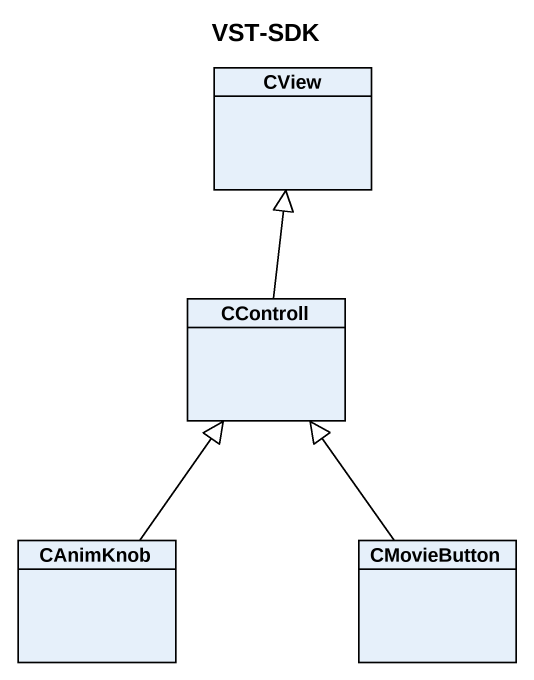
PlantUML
@startuml
title VST-SDK
hide circle
hide empty members
class CView
class CControll
class CAnimKnob
class CMovieButton
CControll -up-|> CView
CAnimKnob -up-|> CControll
CMovieButton -up-|> CControll
@enduml
